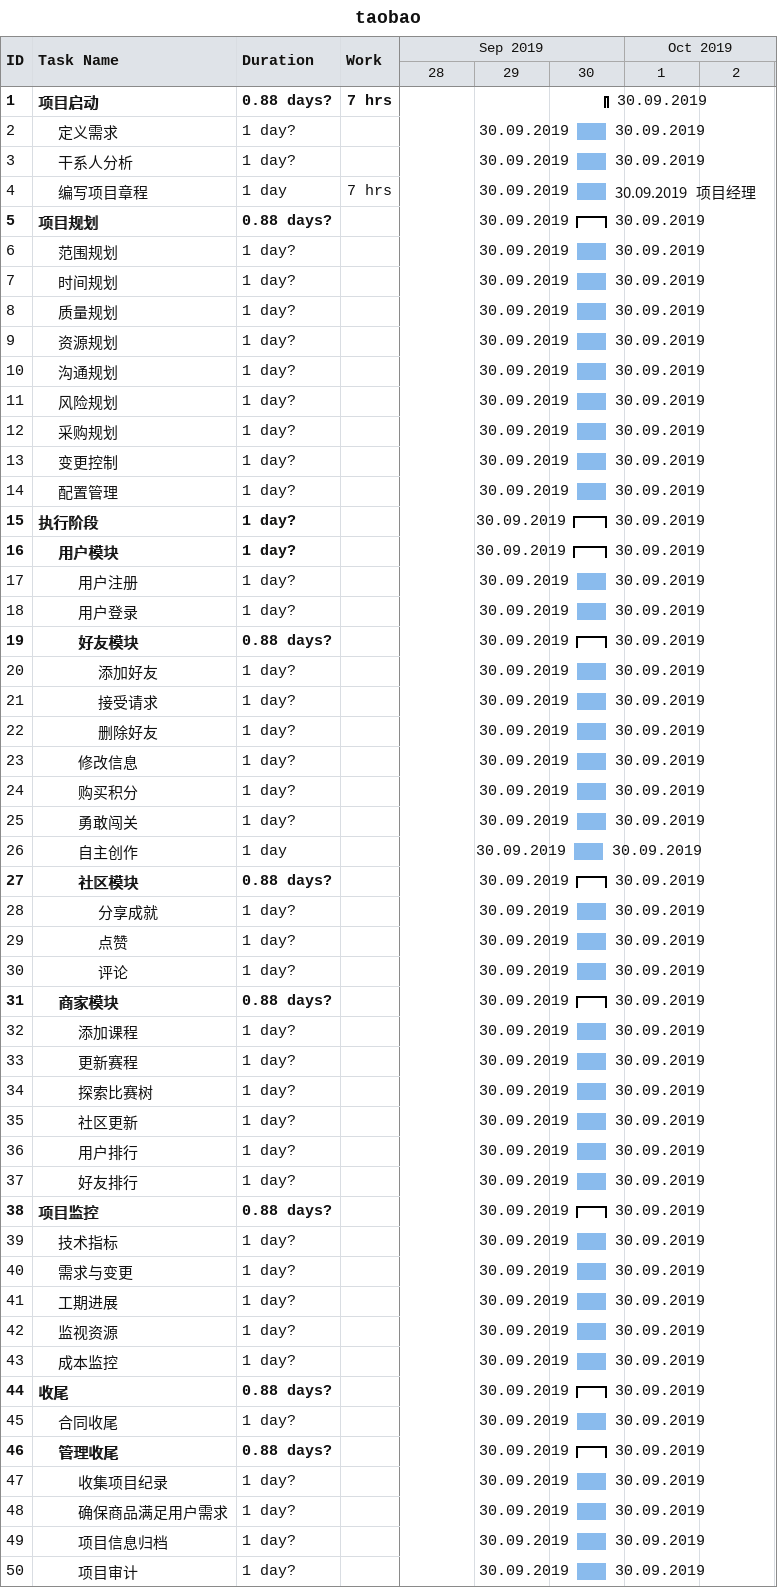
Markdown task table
taobao

| ID | Level | Task | Duration | Start | Finish | Resources | Work (h) |
|---|---|---|---|---|---|---|---|
| 1 | 1 | **项目启动** | 0.88d? | 2019-09-30 | 2019-09-30 |  | 7 |
| 2 | 2 | 定义需求 | 1d? | 2019-09-30 | 2019-09-30 |  |  |
| 3 | 2 | 干系人分析 | 1d? | 2019-09-30 | 2019-09-30 |  |  |
| 4 | 2 | 编写项目章程 | 1d | 2019-09-30 | 2019-09-30 | 项目经理 | 7 |
| 5 | 1 | **项目规划** | 0.88d? | 2019-09-30 | 2019-09-30 |  |  |
| 6 | 2 | 范围规划 | 1d? | 2019-09-30 | 2019-09-30 |  |  |
| 7 | 2 | 时间规划 | 1d? | 2019-09-30 | 2019-09-30 |  |  |
| 8 | 2 | 质量规划 | 1d? | 2019-09-30 | 2019-09-30 |  |  |
| 9 | 2 | 资源规划 | 1d? | 2019-09-30 | 2019-09-30 |  |  |
| 10 | 2 | 沟通规划 | 1d? | 2019-09-30 | 2019-09-30 |  |  |
| 11 | 2 | 风险规划 | 1d? | 2019-09-30 | 2019-09-30 |  |  |
| 12 | 2 | 采购规划 | 1d? | 2019-09-30 | 2019-09-30 |  |  |
| 13 | 2 | 变更控制 | 1d? | 2019-09-30 | 2019-09-30 |  |  |
| 14 | 2 | 配置管理 | 1d? | 2019-09-30 | 2019-09-30 |  |  |
| 15 | 1 | **执行阶段** | 1d? | 2019-09-30 | 2019-09-30 |  |  |
| 16 | 2 | **用户模块** | 1d? | 2019-09-30 | 2019-09-30 |  |  |
| 17 | 3 | 用户注册 | 1d? | 2019-09-30 | 2019-09-30 |  |  |
| 18 | 3 | 用户登录 | 1d? | 2019-09-30 | 2019-09-30 |  |  |
| 19 | 3 | **好友模块** | 0.88d? | 2019-09-30 | 2019-09-30 |  |  |
| 20 | 4 | 添加好友 | 1d? | 2019-09-30 | 2019-09-30 |  |  |
| 21 | 4 | 接受请求 | 1d? | 2019-09-30 | 2019-09-30 |  |  |
| 22 | 4 | 删除好友 | 1d? | 2019-09-30 | 2019-09-30 |  |  |
| 23 | 3 | 修改信息 | 1d? | 2019-09-30 | 2019-09-30 |  |  |
| 24 | 3 | 购买积分 | 1d? | 2019-09-30 | 2019-09-30 |  |  |
| 25 | 3 | 勇敢闯关 | 1d? | 2019-09-30 | 2019-09-30 |  |  |
| 26 | 3 | 自主创作 | 1d | 2019-09-30 | 2019-09-30 |  |  |
| 27 | 3 | **社区模块** | 0.88d? | 2019-09-30 | 2019-09-30 |  |  |
| 28 | 4 | 分享成就 | 1d? | 2019-09-30 | 2019-09-30 |  |  |
| 29 | 4 | 点赞 | 1d? | 2019-09-30 | 2019-09-30 |  |  |
| 30 | 4 | 评论 | 1d? | 2019-09-30 | 2019-09-30 |  |  |
| 31 | 2 | **商家模块** | 0.88d? | 2019-09-30 | 2019-09-30 |  |  |
| 32 | 3 | 添加课程 | 1d? | 2019-09-30 | 2019-09-30 |  |  |
| 33 | 3 | 更新赛程 | 1d? | 2019-09-30 | 2019-09-30 |  |  |
| 34 | 3 | 探索比赛树 | 1d? | 2019-09-30 | 2019-09-30 |  |  |
| 35 | 3 | 社区更新 | 1d? | 2019-09-30 | 2019-09-30 |  |  |
| 36 | 3 | 用户排行 | 1d? | 2019-09-30 | 2019-09-30 |  |  |
| 37 | 3 | 好友排行 | 1d? | 2019-09-30 | 2019-09-30 |  |  |
| 38 | 1 | **项目监控** | 0.88d? | 2019-09-30 | 2019-09-30 |  |  |
| 39 | 2 | 技术指标 | 1d? | 2019-09-30 | 2019-09-30 |  |  |
| 40 | 2 | 需求与变更 | 1d? | 2019-09-30 | 2019-09-30 |  |  |
| 41 | 2 | 工期进展 | 1d? | 2019-09-30 | 2019-09-30 |  |  |
| 42 | 2 | 监视资源 | 1d? | 2019-09-30 | 2019-09-30 |  |  |
| 43 | 2 | 成本监控 | 1d? | 2019-09-30 | 2019-09-30 |  |  |
| 44 | 1 | **收尾** | 0.88d? | 2019-09-30 | 2019-09-30 |  |  |
| 45 | 2 | 合同收尾 | 1d? | 2019-09-30 | 2019-09-30 |  |  |
| 46 | 2 | **管理收尾** | 0.88d? | 2019-09-30 | 2019-09-30 |  |  |
| 47 | 3 | 收集项目纪录 | 1d? | 2019-09-30 | 2019-09-30 |  |  |
| 48 | 3 | 确保商品满足用户需求 | 1d? | 2019-09-30 | 2019-09-30 |  |  |
| 49 | 3 | 项目信息归档 | 1d? | 2019-09-30 | 2019-09-30 |  |  |
| 50 | 3 | 项目审计 | 1d? | 2019-09-30 | 2019-09-30 |  |  |
